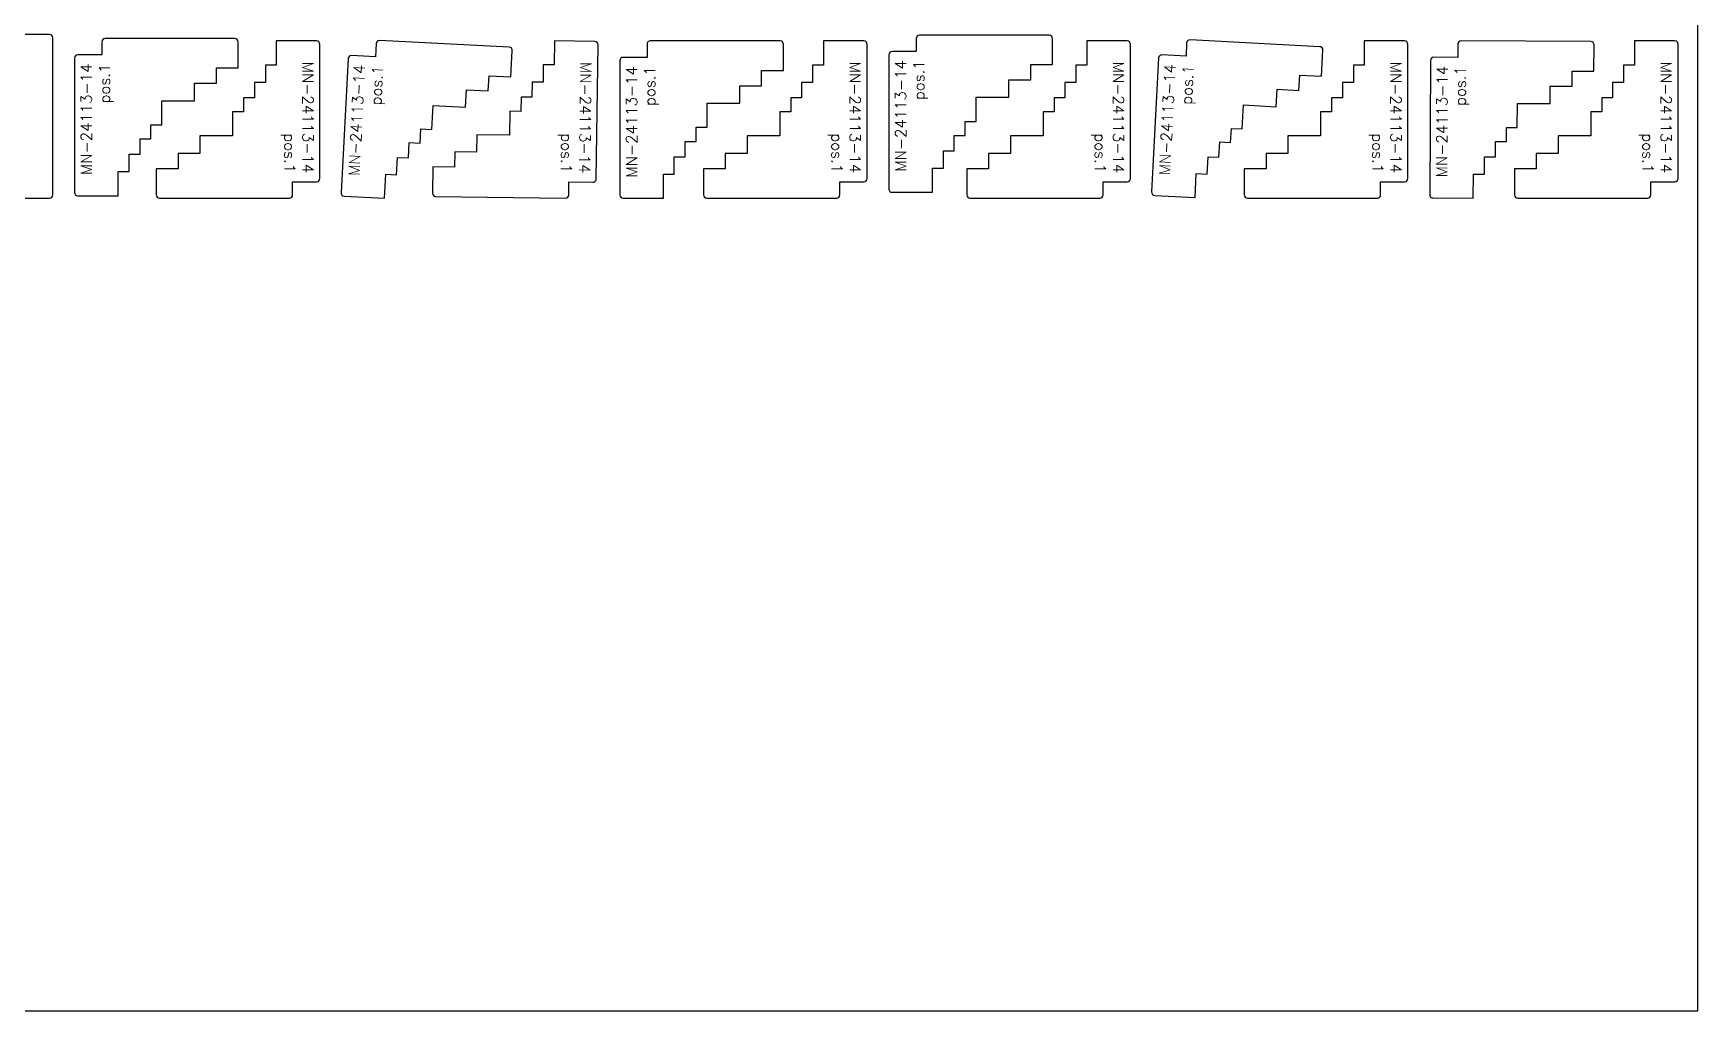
# Model space of a CAD drawing. Header units: millimetres. Extents: x 0 to 2500, y -105 to 1860.
# Drawn here: x 974 to 2500, y 0 to 895 of the extents above; entities that cross this region are included whole.
import ezdxf

# ---------------------------------------------------------------- set-up
doc = ezdxf.new("R2010")
doc.units = ezdxf.units.MM
for name, color, linetype in [('10229360', 7, 'Continuous'), ('MN-24113-14', 7, 'Continuous'), ('sheet', 24, 'Continuous'), ('Texto', 7, 'Continuous')]:
    doc.layers.add(name, color=color, linetype=linetype)
doc.styles.get("Standard").update_dxf_attribs({"font": 'txt.shx'})

msp = doc.modelspace()

# ---------------------------------------------------------------- linework, layer by layer
at = {"layer": '10229360', "color": 32}
msp.add_lwpolyline([(819, 864.3), (839, 864.3), (839, 747.3, 0.414214), (842, 744.3), (918, 744.3, 0.414214), (921, 747.3), (921, 864.3), (941, 864.3), (941, 747.3, 0.414214), (944, 744.3), (989, 744.3, 0.414214), (992, 747.3), (992, 891.3, 0.414214), (989, 894.3), (780, 894.3, 0.414214), (777, 891.3), (777, 747.3, 0.414214), (780, 744.3), (816, 744.3, 0.414214), (819, 747.3)], format="xyb", close=True, dxfattribs=at)
at = {"layer": 'MN-24113-14', "color": 32}
for points in [[(1015, 875.6, 0.414214), (1012, 872.6), (1012, 749.6, 0.414214), (1015, 746.6), (1052, 746.6), (1052, 768.6), (1062, 768.6), (1062, 784.6), (1072, 784.6), (1072, 798.6), (1082, 798.6), (1082, 811.6), (1092, 811.6), (1092, 833.6), (1122, 833.6), (1122, 849.6), (1142, 849.6), (1142, 863.6), (1162, 863.6), (1162, 887.6, 0.414214), (1159, 890.6), (1040, 890.6, 0.414214), (1037, 887.6), (1037, 875.6)], [(1233.9, 759.3, 0.414214), (1236.9, 762.3), (1236.9, 885.3, 0.414214), (1233.9, 888.3), (1196.9, 888.3), (1196.9, 866.3), (1186.9, 866.3), (1186.9, 850.3), (1176.9, 850.3), (1176.9, 836.3), (1166.9, 836.3), (1166.9, 823.3), (1156.9, 823.3), (1156.9, 801.3), (1126.9, 801.3), (1126.9, 785.3), (1106.9, 785.3), (1106.9, 771.3), (1086.9, 771.3), (1086.9, 747.3, 0.414214), (1089.9, 744.3), (1208.9, 744.3, 0.414214), (1211.9, 747.3), (1211.9, 759.3)], [(1265.8, 875, 0.414214), (1262.7, 872.2), (1256.3, 749.4, 0.414214), (1259.2, 746.2), (1296.1, 744.3), (1297.3, 766.3), (1307.2, 765.8), (1308.1, 781.7), (1318.1, 781.2), (1318.8, 795.2), (1328.8, 794.7), (1329.4, 807.7), (1339.4, 807.2), (1340.6, 829.1), (1370.5, 827.6), (1371.3, 843.6), (1391.3, 842.5), (1392, 856.5), (1412, 855.5), (1413.3, 879.4, 0.414214), (1410.4, 882.6), (1291.6, 888.7, 0.414214), (1288.4, 885.9), (1287.8, 873.9)], [(1487.2, 758.9, 0.414214), (1490.3, 761.9), (1491.9, 884.9, 0.414214), (1489, 887.9), (1452, 888.4), (1451.7, 866.4), (1441.7, 866.6), (1441.5, 850.6), (1431.5, 850.7), (1431.3, 836.7), (1421.3, 836.8), (1421.1, 823.8), (1411.1, 824), (1410.8, 802), (1380.8, 802.4), (1380.6, 786.4), (1360.6, 786.7), (1360.4, 772.7), (1340.4, 772.9), (1340.1, 748.9, 0.414214), (1343, 745.9), (1462, 744.3, 0.414214), (1465.1, 747.2), (1465.2, 759.2)], [(1514.8, 873.3, 0.414214), (1511.8, 870.3), (1511.8, 747.3, 0.414214), (1514.8, 744.3), (1551.8, 744.3), (1551.8, 766.3), (1561.8, 766.3), (1561.8, 782.3), (1571.8, 782.3), (1571.8, 796.3), (1581.8, 796.3), (1581.8, 809.3), (1591.8, 809.3), (1591.8, 831.3), (1621.8, 831.3), (1621.8, 847.3), (1641.8, 847.3), (1641.8, 861.3), (1661.8, 861.3), (1661.8, 885.3, 0.414214), (1658.8, 888.3), (1539.8, 888.3, 0.414214), (1536.8, 885.3), (1536.8, 873.3)], [(1735.5, 759.3, 0.414214), (1738.5, 762.3), (1738.5, 885.3, 0.414214), (1735.5, 888.3), (1698.5, 888.3), (1698.5, 866.3), (1688.5, 866.3), (1688.5, 850.3), (1678.5, 850.3), (1678.5, 836.3), (1668.5, 836.3), (1668.5, 823.3), (1658.5, 823.3), (1658.5, 801.3), (1628.5, 801.3), (1628.5, 785.3), (1608.5, 785.3), (1608.5, 771.3), (1588.5, 771.3), (1588.5, 747.3, 0.414214), (1591.5, 744.3), (1710.5, 744.3, 0.414214), (1713.5, 747.3), (1713.5, 759.3)], [(1761.5, 878.7, 0.414214), (1758.5, 875.7), (1758.5, 752.7, 0.414214), (1761.5, 749.7), (1798.5, 749.7), (1798.5, 771.7), (1808.5, 771.7), (1808.5, 787.7), (1818.5, 787.7), (1818.5, 801.7), (1828.5, 801.7), (1828.5, 814.7), (1838.5, 814.7), (1838.5, 836.7), (1868.5, 836.7), (1868.5, 852.7), (1888.5, 852.7), (1888.5, 866.7), (1908.5, 866.7), (1908.5, 890.7, 0.414214), (1905.5, 893.7), (1786.5, 893.7, 0.414214), (1783.5, 890.7), (1783.5, 878.7)], [(1976.9, 759.3, 0.414214), (1979.9, 762.3), (1979.9, 885.3, 0.414214), (1976.9, 888.3), (1939.9, 888.3), (1939.9, 866.3), (1929.9, 866.3), (1929.9, 850.3), (1919.9, 850.3), (1919.9, 836.3), (1909.9, 836.3), (1909.9, 823.3), (1899.9, 823.3), (1899.9, 801.3), (1869.9, 801.3), (1869.9, 785.3), (1849.9, 785.3), (1849.9, 771.3), (1829.9, 771.3), (1829.9, 747.3, 0.414214), (1832.9, 744.3), (1951.9, 744.3, 0.414214), (1954.9, 747.3), (1954.9, 759.3)], [(2008.9, 875.6, 0.414214), (2005.8, 872.8), (1999.4, 750, 0.414214), (2002.2, 746.8), (2039.2, 744.9), (2040.3, 766.9), (2050.3, 766.3), (2051.1, 782.3), (2061.1, 781.8), (2061.8, 795.8), (2071.8, 795.3), (2072.5, 808.2), (2082.5, 807.7), (2083.6, 829.7), (2113.6, 828.1), (2114.4, 844.1), (2134.4, 843.1), (2135.1, 857), (2155.1, 856), (2156.4, 880, 0.414214), (2153.5, 883.1), (2034.7, 889.3, 0.414214), (2031.5, 886.5), (2030.9, 874.5)], [(2231.3, 759.3, 0.414214), (2234.3, 762.3), (2234.3, 885.3, 0.414214), (2231.3, 888.3), (2194.3, 888.3), (2194.3, 866.3), (2184.3, 866.3), (2184.3, 850.3), (2174.3, 850.3), (2174.3, 836.3), (2164.3, 836.3), (2164.3, 823.3), (2154.3, 823.3), (2154.3, 801.3), (2124.3, 801.3), (2124.3, 785.3), (2104.3, 785.3), (2104.3, 771.3), (2084.3, 771.3), (2084.3, 747.3, 0.414214), (2087.3, 744.3), (2206.3, 744.3, 0.414214), (2209.3, 747.3), (2209.3, 759.3)], [(2258, 873.5, 0.414214), (2255, 870.5), (2254.3, 747.5, 0.414214), (2257.3, 744.5), (2294.3, 744.3), (2294.4, 766.3), (2304.4, 766.2), (2304.5, 782.2), (2314.5, 782.2), (2314.6, 796.2), (2324.6, 796.1), (2324.6, 809.1), (2334.6, 809.1), (2334.7, 831.1), (2364.7, 830.9), (2364.8, 846.9), (2384.8, 846.8), (2384.9, 860.8), (2404.9, 860.7), (2405, 884.7, 0.414214), (2402, 887.7), (2283, 888.3, 0.414214), (2280, 885.3), (2280, 873.3)], [(2479, 759.3, 0.414214), (2482, 762.3), (2482, 885.3, 0.414214), (2479, 888.3), (2442, 888.3), (2442, 866.3), (2432, 866.3), (2432, 850.3), (2422, 850.3), (2422, 836.3), (2412, 836.3), (2412, 823.3), (2402, 823.3), (2402, 801.3), (2372, 801.3), (2372, 785.3), (2352, 785.3), (2352, 771.3), (2332, 771.3), (2332, 747.3, 0.414214), (2335, 744.3), (2454, 744.3, 0.414214), (2457, 747.3), (2457, 759.3)]]:
    msp.add_lwpolyline(points, format="xyb", close=True, dxfattribs=at)
at = {"layer": 'sheet', "color": 7}
msp.add_lwpolyline([(0, 0), (2500, 0), (2500, 1860), (0, 1860)], close=True, dxfattribs=at)

# ---------------------------------------------------------------- texts
at = {"layer": 'Texto', "color": 32, "char_height": 10, "width": 107.083, "attachment_point": 3}
for insert, rotation in [((1764.3, 870.6), 90), ((1017.8, 867.5), 90), ((1231, 767.3), 270), ((1268.3, 866.9), 87.0432), ((1484.5, 767), 269.2283), ((1517.6, 865.2), 90.0004), ((1732.6, 767.3), 270), ((1974, 767.3), 270), ((2011.4, 867.5), 87.0131), ((2228.4, 767.3), 270), ((2260.8, 865.4), 89.6944), ((2476.1, 767.3), 270)]:
    msp.add_mtext('MN-24113-14 pos.1', dxfattribs=dict(at, insert=insert, rotation=rotation))

doc.saveas('drawing.dxf')
